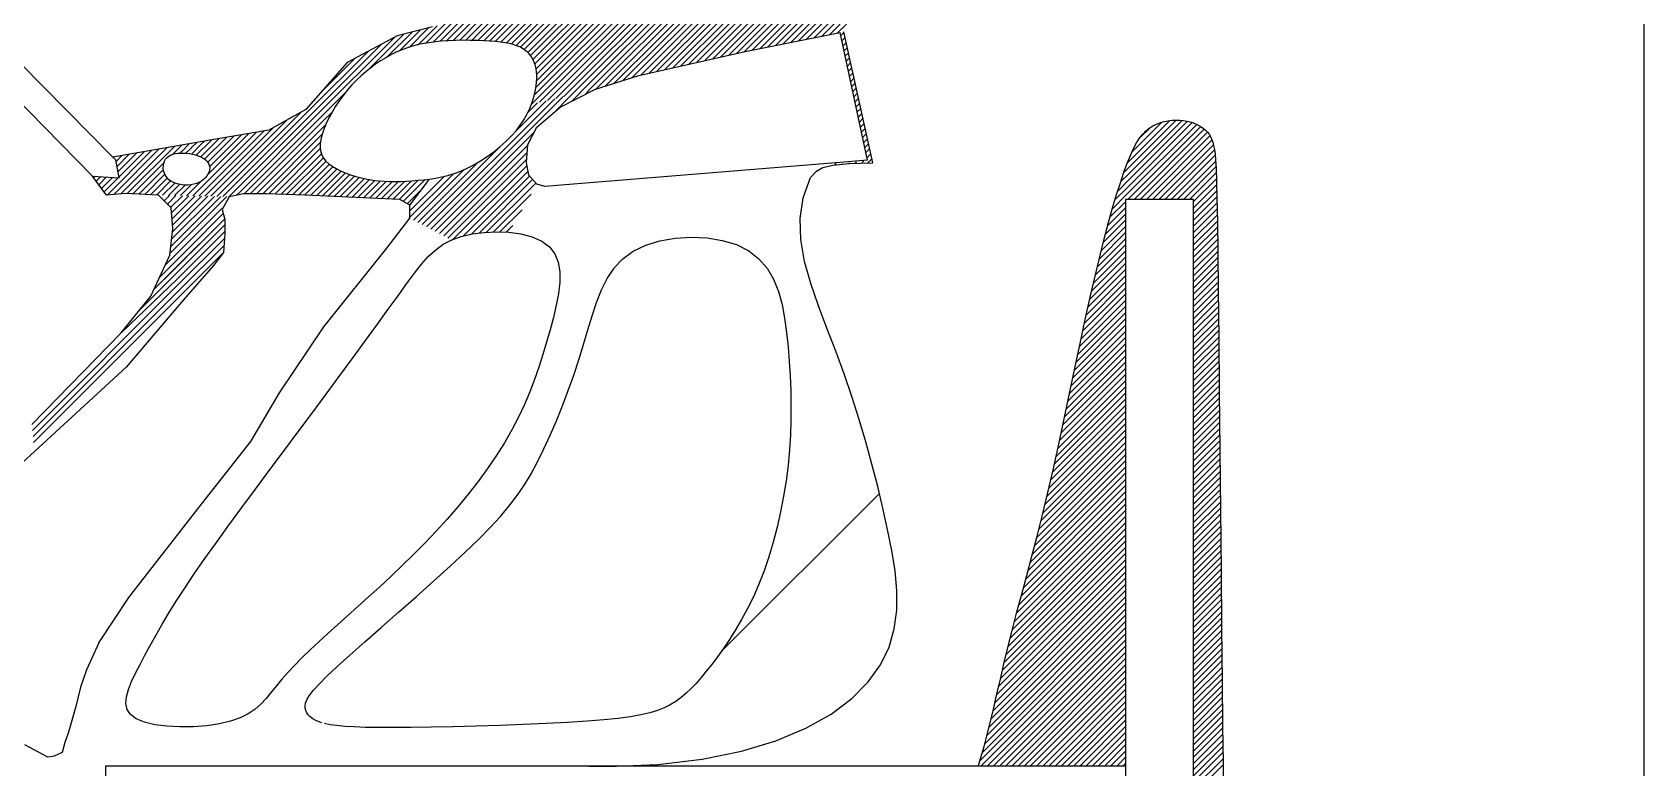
# Model space of a CAD drawing. Header units: inches. Extents: x -15 to 1885144, y -42615 to 866270.
# Drawn here: x 1866929 to 1868103, y 796553 to 797089 of the extents above; entities that cross this region are included whole.
import ezdxf

# ---------------------------------------------------------------- set-up
doc = ezdxf.new("R2010")
doc.units = ezdxf.units.IN
doc.header["$LTSCALE"] = 100
doc.header["$MEASUREMENT"] = 0
doc.layers.add('Print Frame', color=7, linetype='Continuous')

# ---------------------------------------------------------------- blocks, each defined once
blk = doc.blocks.new('*X995')
at = {"color": 0}
for p, q in [((6.0278, 6.4662), (6.172, 6.6104)), ((6.0368, 6.4611), (6.2041, 6.6284)), ((6.0458, 6.4559), (6.22, 6.6301)), ((6.0548, 6.4508), (6.2284, 6.6244)), ((6.0638, 6.4457), (6.2368, 6.6186)), ((6.0733, 6.441), (6.2452, 6.6129)), ((6.0874, 6.441), (6.2536, 6.6071)), ((5.9828, 6.5202), (6.0333, 6.5707)), ((5.9899, 6.5132), (6.0503, 6.5735)), ((5.9918, 6.4868), (6.0842, 6.5792)), ((5.994, 6.5031), (6.0672, 6.5764)), ((6.0008, 6.4816), (6.1012, 6.582)), ((6.0098, 6.4765), (6.1181, 6.5848)), ((6.0188, 6.4714), (6.1399, 6.5924)), ((6.1016, 6.441), (6.2605, 6.5999)), ((6.1157, 6.441), (6.252, 6.5773)), ((5.9262, 6.5343), (5.9307, 6.5388)), ((5.94, 6.534), (5.9527, 6.5467)), ((5.9524, 6.5322), (5.9747, 6.5546)), ((5.9637, 6.5294), (5.9967, 6.5624)), ((5.974, 6.5255), (6.0163, 6.5679)), ((6.1297, 6.4408), (6.2482, 6.5593)), ((6.1433, 6.4403), (6.2477, 6.5447)), ((6.157, 6.4398), (6.2502, 6.533)), ((6.1706, 6.4393), (6.2547, 6.5234)), ((6.1842, 6.4388), (6.2609, 6.5155)), ((6.1979, 6.4383), (6.2684, 6.5088)), ((6.2115, 6.4378), (6.2767, 6.5029)), ((6.225, 6.4372), (6.2857, 6.4978)), ((5.8185, 6.4407), (5.8462, 6.4684)), ((5.832, 6.4401), (5.8815, 6.4896)), ((5.8455, 6.4395), (5.8917, 6.4857)), ((5.859, 6.4388), (5.8972, 6.477)), ((5.8725, 6.4382), (5.9048, 6.4705)), ((5.8862, 6.4378), (5.9142, 6.4657)), ((5.9001, 6.4375), (5.9252, 6.4626)), ((5.9139, 6.4372), (5.9379, 6.4612)), ((5.9277, 6.4369), (5.9529, 6.462)), ((5.9416, 6.4366), (5.9755, 6.4705)), ((5.9554, 6.4363), (6.0008, 6.4816)), ((5.9693, 6.436), (6.0098, 6.4765)), ((5.9831, 6.4357), (6.0188, 6.4714)), ((5.9893, 6.4843), (5.9918, 6.4868)), ((5.997, 6.4354), (6.0278, 6.4662)), ((6.0108, 6.4351), (6.0368, 6.4611)), ((6.2386, 6.4366), (6.2952, 6.4931)), ((6.2521, 6.436), (6.3051, 6.4889)), ((6.2656, 6.4353), (6.3155, 6.4852)), ((6.2792, 6.4347), (6.3263, 6.4818)), ((6.2927, 6.4341), (6.3374, 6.4788)), ((6.3062, 6.4335), (6.3489, 6.4761)), ((6.3197, 6.4329), (6.3607, 6.4739)), ((6.3333, 6.4323), (6.373, 6.472)), ((6.3468, 6.4316), (6.3857, 6.4706)), ((6.3603, 6.431), (6.399, 6.4697)), ((6.3739, 6.4304), (6.4127, 6.4693)), ((6.3874, 6.4298), (6.4269, 6.4693)), ((6.4009, 6.4292), (6.4416, 6.4699)), ((6.4144, 6.4286), (6.4567, 6.4708)), ((6.428, 6.428), (6.4721, 6.4721)), ((6.4375, 6.4234), (6.4879, 6.4737)), ((5.805, 6.4414), (5.8109, 6.4473)), ((6.0246, 6.4348), (6.0458, 6.4559)), ((6.0385, 6.4345), (6.0548, 6.4508)), ((6.056, 6.4378), (6.0638, 6.4457)), ((6.4465, 6.4182), (6.4822, 6.4539))]:
    blk.add_line(p, q, dxfattribs=at)
blk = doc.blocks.new('*X989')
at = {"color": 0}
for p, q in [((8.0987, 6.4724), (8.2334, 6.6071)), ((8.1014, 6.4891), (8.2212, 6.609)), ((8.104, 6.5059), (8.2079, 6.6098)), ((8.1066, 6.5227), (8.1928, 6.6088)), ((8.0935, 6.4388), (8.2547, 6.6001)), ((8.0961, 6.4556), (8.2446, 6.6041)), ((8.0969, 6.4282), (8.2639, 6.5951)), ((8.1092, 6.5395), (8.175, 6.6052)), ((8.1111, 6.4282), (8.2721, 6.5892)), ((8.1238, 6.5682), (8.1487, 6.5931)), ((8.1252, 6.4282), (8.2793, 6.5822)), ((8.1394, 6.4282), (8.285, 6.5738)), ((8.1064, 6.5366), (8.1092, 6.5395)), ((8.1535, 6.4282), (8.2895, 6.5642)), ((8.1677, 6.4282), (8.2929, 6.5534)), ((8.1818, 6.4282), (8.2953, 6.5417)), ((8.0877, 6.4896), (8.104, 6.5059)), ((8.096, 6.512), (8.1066, 6.5227)), ((8.1959, 6.4282), (8.297, 6.5292)), ((8.2101, 6.4282), (8.2981, 6.5162)), ((8.2242, 6.4282), (8.2988, 6.5028)), ((8.0737, 6.4474), (8.0987, 6.4724)), ((8.0804, 6.4682), (8.1014, 6.4891)), ((8.2384, 6.4282), (8.2994, 6.4892)), ((8.2475, 6.4232), (8.2999, 6.4755)), ((8.2475, 6.409), (8.3003, 6.4618)), ((8.0561, 6.3873), (8.0918, 6.423)), ((8.0616, 6.407), (8.0935, 6.4388)), ((8.0675, 6.427), (8.0961, 6.4556)), ((8.2475, 6.3949), (8.3006, 6.448)), ((8.2475, 6.3808), (8.3009, 6.4341)), ((8.0456, 6.3485), (8.0918, 6.3947)), ((8.0507, 6.3678), (8.0918, 6.4089)), ((8.2475, 6.3666), (8.3012, 6.4203)), ((8.2475, 6.3525), (8.3014, 6.4064)), ((8.2475, 6.3383), (8.3016, 6.3925)), ((8.0312, 6.2917), (8.0918, 6.3523)), ((8.0359, 6.3105), (8.0918, 6.3664)), ((8.0406, 6.3294), (8.0918, 6.3806)), ((8.2475, 6.3242), (8.3019, 6.3786)), ((8.2475, 6.3101), (8.3021, 6.3646)), ((8.2475, 6.2959), (8.3023, 6.3507)), ((8.0222, 6.2544), (8.0918, 6.324)), ((8.0267, 6.2731), (8.0918, 6.3382)), ((8.2475, 6.2818), (8.3025, 6.3367)), ((8.2475, 6.2676), (8.3027, 6.3228)), ((8.0096, 6.1994), (8.0918, 6.2816)), ((8.0137, 6.2177), (8.0918, 6.2957)), ((8.018, 6.236), (8.0918, 6.3099)), ((8.2475, 6.2535), (8.3028, 6.3088)), ((8.2475, 6.2393), (8.303, 6.2948)), ((8.2475, 6.2252), (8.3032, 6.2808)), ((7.9976, 6.145), (8.0918, 6.2392)), ((8.0016, 6.1631), (8.0918, 6.2533)), ((8.0056, 6.1812), (8.0918, 6.2675)), ((8.2475, 6.2111), (8.3033, 6.2669)), ((8.2475, 6.1969), (8.3035, 6.2529)), ((8.2475, 6.1828), (8.3037, 6.2389)), ((7.9899, 6.109), (8.0918, 6.2109)), ((7.9938, 6.127), (8.0918, 6.225)), ((8.2475, 6.1686), (8.3038, 6.2249)), ((8.2475, 6.1545), (8.304, 6.2109)), ((7.9785, 6.0552), (8.0918, 6.1685)), ((7.9823, 6.0731), (8.0918, 6.1826)), ((7.9861, 6.0911), (8.0918, 6.1967)), ((8.2475, 6.1403), (8.3041, 6.197)), ((8.2475, 6.1262), (8.3043, 6.183)), ((8.2475, 6.1121), (8.3044, 6.169)), ((7.971, 6.0194), (8.0918, 6.1402)), ((7.9748, 6.0373), (8.0918, 6.1543)), ((8.2475, 6.0979), (8.3046, 6.155)), ((8.2475, 6.0838), (8.3047, 6.141)), ((8.2475, 6.0696), (8.3049, 6.127)), ((7.9597, 5.9657), (8.0918, 6.0977)), ((7.9635, 5.9836), (8.0918, 6.1119)), ((7.9673, 6.0015), (8.0918, 6.126)), ((8.2475, 6.0555), (8.305, 6.113)), ((8.2475, 6.0413), (8.3052, 6.099)), ((7.9483, 5.9118), (8.0918, 6.0553)), ((7.9521, 5.9298), (8.0918, 6.0695)), ((7.9559, 5.9477), (8.0918, 6.0836)), ((8.2475, 6.0272), (8.3053, 6.085)), ((8.2475, 6.0131), (8.3055, 6.071)), ((8.2475, 5.9989), (8.3056, 6.057)), ((7.9405, 5.8758), (8.0918, 6.027)), ((7.9444, 5.8938), (8.0918, 6.0412)), ((8.2475, 5.9848), (8.3057, 6.043)), ((8.2475, 5.9706), (8.3059, 6.029)), ((7.9286, 5.8214), (8.0918, 5.9846)), ((7.9326, 5.8395), (8.0918, 5.9988)), ((7.9366, 5.8577), (8.0918, 6.0129)), ((8.2475, 5.9565), (8.306, 6.015)), ((8.2475, 5.9424), (8.3062, 6.001)), ((8.2475, 5.9282), (8.3063, 5.987)), ((7.916, 5.7664), (8.0918, 5.9422)), ((7.9202, 5.7848), (8.0918, 5.9563)), ((7.9245, 5.8031), (8.0918, 5.9705)), ((8.2475, 5.9141), (8.3064, 5.973)), ((8.2475, 5.8999), (8.3066, 5.959)), ((8.2475, 5.8858), (8.3067, 5.945)), ((7.9072, 5.7293), (8.0918, 5.9139)), ((7.9117, 5.7479), (8.0918, 5.928)), ((8.2475, 5.8716), (8.3069, 5.931)), ((8.2475, 5.8575), (8.307, 5.917)), ((7.8932, 5.6729), (8.0918, 5.8715)), ((7.898, 5.6918), (8.0918, 5.8856)), ((7.9027, 5.7106), (8.0918, 5.8998)), ((8.2475, 5.8434), (8.3071, 5.903)), ((8.2475, 5.8292), (8.3073, 5.889)), ((8.2475, 5.8151), (8.3074, 5.875)), ((7.8834, 5.6348), (8.0918, 5.8432)), ((7.8884, 5.6539), (8.0918, 5.8573)), ((8.2475, 5.8009), (8.3076, 5.861)), ((8.2475, 5.7868), (8.3077, 5.847)), ((8.2475, 5.7726), (8.3078, 5.833)), ((7.8681, 5.5771), (8.0918, 5.8008)), ((7.8733, 5.5964), (8.0918, 5.8149)), ((7.8784, 5.6156), (8.0918, 5.829)), ((8.2475, 5.7585), (8.308, 5.819)), ((8.2475, 5.7444), (8.3081, 5.8049)), ((7.8525, 5.5191), (8.0918, 5.7583)), ((7.8577, 5.5384), (8.0918, 5.7725)), ((7.8629, 5.5578), (8.0918, 5.7866)), ((8.2475, 5.7302), (8.3082, 5.7909)), ((8.2475, 5.7161), (8.3084, 5.7769)), ((8.2475, 5.7019), (8.3085, 5.7629)), ((7.8422, 5.4805), (8.0918, 5.7301)), ((7.8474, 5.4998), (8.0918, 5.7442)), ((8.2475, 5.6878), (8.3087, 5.7489)), ((8.2475, 5.6737), (8.3088, 5.7349)), ((8.2475, 5.6595), (8.3089, 5.7209)), ((7.8274, 5.4232), (8.0918, 5.6876)), ((7.8322, 5.4422), (8.0918, 5.7018)), ((7.8372, 5.4613), (8.0918, 5.7159)), ((8.2475, 5.6454), (8.3091, 5.7069)), ((8.2475, 5.6312), (8.3092, 5.6929)), ((7.8182, 5.3858), (8.0918, 5.6593)), ((7.8227, 5.4044), (8.0918, 5.6735)), ((8.2475, 5.6171), (8.3093, 5.6789)), ((8.2475, 5.6029), (8.3095, 5.6649)), ((8.2475, 5.5888), (8.3096, 5.6509)), ((7.8053, 5.3304), (8.0918, 5.6169)), ((7.8095, 5.3488), (8.0918, 5.6311)), ((7.8138, 5.3672), (8.0918, 5.6452)), ((8.2475, 5.5747), (8.3098, 5.6369)), ((8.2475, 5.5605), (8.3099, 5.6229)), ((7.7926, 5.2753), (8.0918, 5.5745)), ((7.7969, 5.2938), (8.0918, 5.5886)), ((7.8011, 5.3121), (8.0918, 5.6028)), ((8.2475, 5.5464), (8.31, 5.6089)), ((8.2475, 5.5322), (8.3102, 5.5949)), ((8.2475, 5.5181), (8.3103, 5.5809)), ((7.7838, 5.2382), (8.0918, 5.5462)), ((7.7883, 5.2569), (8.0918, 5.5603)), ((8.2475, 5.5039), (8.3104, 5.5669)), ((8.2475, 5.4898), (8.3106, 5.5529)), ((8.2475, 5.4757), (8.3107, 5.5389)), ((7.7692, 5.1812), (8.0918, 5.5038)), ((7.7742, 5.2004), (8.0918, 5.5179)), ((7.7792, 5.2194), (8.0918, 5.5321)), ((8.2475, 5.4615), (8.3109, 5.5249)), ((8.2475, 5.4474), (8.311, 5.5109)), ((7.7582, 5.1419), (8.0918, 5.4755)), ((7.7638, 5.1616), (8.0918, 5.4896)), ((8.2475, 5.4332), (8.3111, 5.4969)), ((8.2475, 5.4191), (8.3113, 5.4829)), ((8.2475, 5.405), (8.3114, 5.4689)), ((7.7613, 5.1309), (8.0918, 5.4613)), ((7.7754, 5.1309), (8.0918, 5.4472)), ((7.7896, 5.1309), (8.0918, 5.4331)), ((8.2475, 5.3908), (8.3116, 5.4549)), ((8.2475, 5.3767), (8.3117, 5.4409)), ((8.2475, 5.3625), (8.3119, 5.4269)), ((7.8037, 5.1309), (8.0918, 5.4189)), ((7.8179, 5.1309), (8.0918, 5.4048)), ((7.832, 5.1309), (8.0918, 5.3906)), ((8.2475, 5.3484), (8.312, 5.4129)), ((8.2475, 5.3342), (8.3121, 5.3989)), ((7.8462, 5.1309), (8.0918, 5.3765)), ((7.8603, 5.1309), (8.0918, 5.3624)), ((8.2475, 5.3201), (8.3123, 5.3849)), ((8.2475, 5.306), (8.3124, 5.3709)), ((8.2475, 5.2918), (8.3126, 5.3569)), ((7.8744, 5.1309), (8.0918, 5.3482)), ((7.8886, 5.1309), (8.0918, 5.3341)), ((7.9027, 5.1309), (8.0918, 5.3199)), ((8.2475, 5.2777), (8.3127, 5.3429)), ((8.2475, 5.2635), (8.3129, 5.3289)), ((8.2475, 5.2494), (8.313, 5.3149)), ((7.9169, 5.1309), (8.0918, 5.3058)), ((7.931, 5.1309), (8.0918, 5.2916)), ((7.9451, 5.1309), (8.0918, 5.2775)), ((8.2475, 5.2352), (8.3132, 5.3009)), ((8.2475, 5.2211), (8.3133, 5.2869)), ((7.9593, 5.1309), (8.0918, 5.2634)), ((7.9734, 5.1309), (8.0918, 5.2492)), ((8.2475, 5.207), (8.3135, 5.2729)), ((8.2475, 5.1928), (8.3136, 5.2589)), ((8.2475, 5.1787), (8.3138, 5.245)), ((7.9876, 5.1309), (8.0918, 5.2351)), ((8.0017, 5.1309), (8.0918, 5.2209)), ((8.0159, 5.1309), (8.0918, 5.2068)), ((8.2475, 5.1645), (8.314, 5.231)), ((8.2475, 5.1504), (8.3141, 5.217)), ((8.03, 5.1309), (8.0918, 5.1926)), ((8.0441, 5.1309), (8.0918, 5.1785)), ((8.2475, 5.1363), (8.3143, 5.203)), ((8.2475, 5.1221), (8.3145, 5.189)), ((8.2475, 5.108), (8.3146, 5.1751)), ((8.0583, 5.1309), (8.0918, 5.1644)), ((8.0724, 5.1309), (8.0918, 5.1502)), ((8.0866, 5.1309), (8.0918, 5.1361)), ((8.2475, 5.0938), (8.3148, 5.1611)), ((8.2475, 5.0797), (8.315, 5.1471)), ((8.2475, 5.0655), (8.3152, 5.1332))]:
    blk.add_line(p, q, dxfattribs=at)
blk = doc.blocks.new('*X998')
at = {"color": 0}
for p, q in [((7.4263, 6.507), (7.4264, 6.5072)), ((7.4422, 6.5088), (7.4429, 6.5095)), ((7.4581, 6.5106), (7.4594, 6.5119)), ((7.4728, 6.5111), (7.4759, 6.5142)), ((7.4874, 6.5116), (7.4924, 6.5165)), ((7.5019, 6.512), (7.5056, 6.5156))]:
    blk.add_line(p, q, dxfattribs=at)
blk = doc.blocks.new('*X1001')
at = {"color": 0}
for p, q in [((7.44, 6.8036), (7.4468, 6.8104)), ((7.4425, 6.792), (7.4493, 6.7988)), ((7.445, 6.7803), (7.4519, 6.7872)), ((7.4475, 6.7686), (7.4545, 6.7756)), ((7.45, 6.757), (7.457, 6.7641)), ((7.4524, 6.7453), (7.4596, 6.7525)), ((7.4549, 6.7337), (7.4621, 6.7409)), ((7.4574, 6.722), (7.4647, 6.7293)), ((7.4599, 6.7104), (7.4673, 6.7177)), ((7.4624, 6.6987), (7.4698, 6.7061)), ((7.4649, 6.6871), (7.4724, 6.6946)), ((7.4674, 6.6754), (7.4749, 6.683)), ((7.4699, 6.6637), (7.4775, 6.6714)), ((7.4723, 6.6521), (7.48, 6.6598)), ((7.4748, 6.6404), (7.4826, 6.6482)), ((7.4773, 6.6288), (7.4852, 6.6366)), ((7.4798, 6.6171), (7.4877, 6.6251)), ((7.4823, 6.6055), (7.4903, 6.6135)), ((7.4848, 6.5938), (7.4928, 6.6019)), ((7.4873, 6.5822), (7.4954, 6.5903)), ((7.4897, 6.5705), (7.498, 6.5787)), ((7.4922, 6.5589), (7.5005, 6.5671)), ((7.4947, 6.5472), (7.5031, 6.5556)), ((7.4972, 6.5355), (7.5056, 6.544)), ((7.4997, 6.5239), (7.5082, 6.5324)), ((7.5056, 6.5156), (7.5108, 6.5208))]:
    blk.add_line(p, q, dxfattribs=at)
blk = doc.blocks.new('*X1000')
at = {"color": 0}
for p, q in [((6.7346, 6.7488), (7.0023, 7.0165)), ((6.7388, 6.7388), (7.0201, 7.0201)), ((6.7418, 6.7276), (7.0263, 7.0122)), ((6.7226, 6.7651), (6.9387, 6.9811)), ((6.7293, 6.7575), (6.9705, 6.9988)), ((6.7376, 6.6669), (7.0513, 6.9806)), ((6.7413, 6.6847), (7.0451, 6.9885)), ((6.7432, 6.7007), (7.0388, 6.9964)), ((6.7433, 6.715), (7.0326, 7.0043)), ((6.7059, 6.7766), (6.8751, 6.9458)), ((6.7148, 6.7714), (6.9069, 6.9635)), ((6.7313, 6.6464), (7.0576, 6.9727)), ((6.7498, 6.6508), (7.0638, 6.9648)), ((6.7683, 6.6551), (7.0701, 6.957)), ((6.7868, 6.6595), (7.0763, 6.9491)), ((6.8053, 6.6639), (7.0826, 6.9412)), ((6.6611, 6.7884), (6.7782, 6.9055)), ((6.6733, 6.7865), (6.8018, 6.9149)), ((6.685, 6.784), (6.8253, 6.9243)), ((6.6959, 6.7808), (6.8489, 6.9338)), ((6.8238, 6.6682), (7.0889, 6.9333)), ((6.8423, 6.6726), (7.0951, 6.9254)), ((6.8608, 6.6769), (7.1014, 6.9175)), ((6.8794, 6.6814), (7.1076, 6.9096)), ((6.9001, 6.6879), (7.1139, 6.9017)), ((6.6083, 6.7922), (6.684, 6.8678)), ((6.6219, 6.7916), (6.7075, 6.8772)), ((6.6353, 6.7908), (6.7311, 6.8867)), ((6.6484, 6.7898), (6.7547, 6.8961)), ((6.9207, 6.6945), (7.1201, 6.8938)), ((6.9414, 6.701), (7.1264, 6.886)), ((6.9621, 6.7075), (7.1326, 6.8781)), ((6.9821, 6.7134), (7.1389, 6.8702)), ((6.6086, 6.8066), (6.6604, 6.8584)), ((6.6102, 6.8224), (6.6368, 6.849)), ((6.6118, 6.8381), (6.6133, 6.8396)), ((7.0004, 6.7175), (7.1451, 6.8623)), ((7.0187, 6.7217), (7.1514, 6.8544)), ((7.0369, 6.7258), (7.1576, 6.8465)), ((7.0552, 6.7299), (7.1639, 6.8386)), ((7.0735, 6.734), (7.1701, 6.8307)), ((7.0917, 6.7382), (7.1764, 6.8228)), ((7.11, 6.7423), (7.1826, 6.8149)), ((7.1282, 6.7464), (7.1889, 6.8071)), ((7.1465, 6.7505), (7.1951, 6.7992)), ((7.1648, 6.7547), (7.2014, 6.7913)), ((7.183, 6.7588), (7.2077, 6.7834)), ((7.2013, 6.7629), (7.2139, 6.7755)), ((7.2196, 6.767), (7.2202, 6.7676))]:
    blk.add_line(p, q, dxfattribs=at)
blk = doc.blocks.new('*X999')
at = {"color": 0}
for p, q in [((6.4892, 6.7862), (6.5351, 6.8321)), ((6.5058, 6.7887), (6.5551, 6.8379)), ((6.5216, 6.7903), (6.5826, 6.8513)), ((6.5369, 6.7915), (6.5926, 6.8471)), ((6.5517, 6.7922), (6.6025, 6.8429)), ((6.5657, 6.8485), (6.5726, 6.8554)), ((6.5663, 6.7925), (6.6118, 6.8381)), ((6.2368, 6.6186), (6.4181, 6.7999)), ((6.401, 6.7545), (6.4579, 6.8114)), ((6.4112, 6.7789), (6.439, 6.8067)), ((6.4292, 6.7686), (6.4767, 6.8161)), ((6.4518, 6.777), (6.4956, 6.8209)), ((6.4714, 6.7825), (6.515, 6.8262)), ((6.5805, 6.7926), (6.6102, 6.8224)), ((6.5945, 6.7925), (6.6086, 6.8066)), ((6.22, 6.6301), (6.358, 6.7681)), ((6.2284, 6.6244), (6.388, 6.784)), ((6.3564, 6.7241), (6.4112, 6.7789)), ((6.2457, 6.6699), (6.328, 6.7522)), ((6.2452, 6.6129), (6.3048, 6.6725)), ((6.2536, 6.6071), (6.2748, 6.6283))]:
    blk.add_line(p, q, dxfattribs=at)
blk = doc.blocks.new('*X997')
at = {"color": 0}
for p, q in [((7.2529, 7.663), (7.2777, 7.6879)), ((7.2541, 7.6501), (7.2878, 7.6838)), ((7.2553, 7.6372), (7.2978, 7.6797)), ((7.2566, 7.6243), (7.3079, 7.6756)), ((7.2578, 7.6114), (7.3179, 7.6715)), ((7.259, 7.5985), (7.328, 7.6674)), ((7.2603, 7.5855), (7.338, 7.6633)), ((7.2615, 7.5726), (7.348, 7.6592)), ((7.2627, 7.5597), (7.3581, 7.6551)), ((7.264, 7.5468), (7.3681, 7.651)), ((7.2652, 7.5339), (7.3782, 7.6469)), ((7.2664, 7.521), (7.3882, 7.6428)), ((7.2677, 7.5081), (7.3982, 7.6387)), ((7.2689, 7.4952), (7.4083, 7.6346)), ((7.2701, 7.4822), (7.4183, 7.6305)), ((7.2713, 7.4693), (7.4284, 7.6264)), ((7.2726, 7.4564), (7.4384, 7.6223)), ((7.2738, 7.4435), (7.4485, 7.6182)), ((7.275, 7.4306), (7.4585, 7.6141)), ((7.2763, 7.4177), (7.4685, 7.61)), ((7.2775, 7.4048), (7.4786, 7.6059)), ((7.2787, 7.3919), (7.4886, 7.6018)), ((7.28, 7.379), (7.4987, 7.5977)), ((7.2812, 7.366), (7.5087, 7.5936)), ((7.2824, 7.3531), (7.5188, 7.5895)), ((7.2836, 7.3402), (7.5288, 7.5854)), ((7.2844, 7.2844), (7.569, 7.569)), ((7.2849, 7.3273), (7.5388, 7.5813)), ((7.2856, 7.2997), (7.5589, 7.5731)), ((7.2861, 7.3144), (7.5489, 7.5772)), ((7.1701, 6.8307), (7.8714, 7.532)), ((7.1764, 6.8228), (7.8907, 7.5371)), ((7.2738, 7.1465), (7.6593, 7.5321)), ((7.275, 7.1618), (7.6493, 7.5362)), ((7.2761, 7.1771), (7.6393, 7.5403)), ((7.2773, 7.1925), (7.6292, 7.5444)), ((7.2785, 7.2078), (7.6192, 7.5485)), ((7.2797, 7.2231), (7.6091, 7.5526)), ((7.2809, 7.2384), (7.5991, 7.5567)), ((7.282, 7.2538), (7.589, 7.5608)), ((7.2832, 7.2691), (7.579, 7.5649)), ((7.8948, 7.5271), (7.91, 7.5423)), ((7.1014, 6.9175), (7.6995, 7.5157)), ((7.1076, 6.9096), (7.7095, 7.5116)), ((7.1139, 6.9017), (7.7196, 7.5075)), ((7.1201, 6.8938), (7.7296, 7.5034)), ((7.1264, 6.886), (7.7397, 7.4993)), ((7.1326, 6.8781), (7.7556, 7.5011)), ((7.1389, 6.8702), (7.7749, 7.5062)), ((7.1451, 6.8623), (7.7942, 7.5114)), ((7.1514, 6.8544), (7.8135, 7.5165)), ((7.1576, 6.8465), (7.8328, 7.5217)), ((7.1639, 6.8386), (7.8521, 7.5268)), ((7.2702, 7.1005), (7.6895, 7.5198)), ((7.2714, 7.1159), (7.6794, 7.5239)), ((7.2726, 7.1312), (7.6694, 7.528)), ((7.1826, 6.8149), (7.7275, 7.3598)), ((7.1889, 6.8071), (7.6863, 7.3045)), ((7.1951, 6.7992), (7.6571, 7.2612)), ((7.2014, 6.7913), (7.6319, 7.2218)), ((7.2077, 6.7834), (7.6094, 7.1851)), ((7.2139, 6.7755), (7.5895, 7.1511)), ((7.0951, 6.9254), (7.2586, 7.0889)), ((7.2202, 6.7676), (7.5724, 7.1198)), ((7.2372, 6.7705), (7.557, 7.0903)), ((7.0513, 6.9806), (7.1236, 7.0529)), ((7.0576, 6.9727), (7.1429, 7.0581)), ((7.0638, 6.9648), (7.1622, 7.0632)), ((7.0701, 6.957), (7.1815, 7.0684)), ((7.0763, 6.9491), (7.2008, 7.0735)), ((7.0826, 6.9412), (7.22, 7.0786)), ((7.0889, 6.9333), (7.2393, 7.0838)), ((7.2549, 6.774), (7.5427, 7.0619)), ((7.0201, 7.0201), (7.0272, 7.0272)), ((7.0263, 7.0122), (7.0465, 7.0324)), ((7.0326, 7.0043), (7.0658, 7.0375)), ((7.0388, 6.9964), (7.0851, 7.0427)), ((7.0451, 6.9885), (7.1044, 7.0478)), ((7.2725, 6.7775), (7.5306, 7.0356)), ((7.2901, 6.781), (7.5187, 7.0096)), ((7.3078, 6.7845), (7.5086, 6.9854)), ((7.3254, 6.788), (7.4987, 6.9613)), ((7.3431, 6.7915), (7.4897, 6.9381)), ((7.3607, 6.795), (7.4815, 6.9158)), ((7.3783, 6.7985), (7.4733, 6.8934)), ((7.396, 6.802), (7.4659, 6.8719)), ((7.4136, 6.8055), (7.4591, 6.851)), ((7.4312, 6.809), (7.4523, 6.83))]:
    blk.add_line(p, q, dxfattribs=at)
blk = doc.blocks.new('*X1006')
at = {"color": 0}
for p, q in [((5.7592, 6.4381), (5.8618, 6.5407)), ((5.7747, 6.4393), (5.879, 6.5437)), ((5.7843, 6.4914), (5.8275, 6.5346)), ((5.7865, 6.4795), (5.8447, 6.5376)), ((5.7901, 6.4406), (5.8962, 6.5467)), ((5.8109, 6.4473), (5.9134, 6.5498)), ((5.909, 6.5312), (5.9305, 6.5528)), ((5.931, 6.5391), (5.9477, 6.5558)), ((5.9529, 6.5469), (5.9649, 6.5589)), ((5.9748, 6.5547), (5.9821, 6.5619)), ((5.9968, 6.5625), (5.9993, 6.5649)), ((5.7739, 6.5234), (5.7759, 6.5255)), ((5.7799, 6.5153), (5.7931, 6.5285)), ((5.7821, 6.5033), (5.8103, 6.5315)), ((5.8462, 6.4684), (5.8896, 6.5119)), ((5.8815, 6.4896), (5.8886, 6.4967)), ((5.7285, 6.478), (5.7318, 6.4813)), ((5.7345, 6.4699), (5.7451, 6.4804)), ((5.7405, 6.4617), (5.7583, 6.4796)), ((5.7464, 6.4535), (5.7716, 6.4787)), ((5.7524, 6.4454), (5.7849, 6.4779))]:
    blk.add_line(p, q, dxfattribs=at)

msp = doc.modelspace()

# ---------------------------------------------------------------- linework, layer by layer
at = {"layer": 'Print Frame', "color": 6}
for p, q in [((1868102.668, 798248.796), (1868102.668, 796637.006)), ((1866987.774, 796997.754), (1866488.614, 797504.841)), ((1866972.98, 796984.029), (1866473.304, 797493.057)), ((1867220.695, 797092.62), (1867194.909, 797086.177)), ((1867194.909, 797086.177), (1867158.379, 797066.847)), ((1867448.255, 797074.83), (1867517.603, 797088.57)), ((1867537.464, 796995.507), (1867517.603, 797088.57)), ((1867541.16, 796993.773), (1867520.109, 797089.063)), ((1867370.994, 797057.391), (1867448.255, 797074.83)), ((1867158.379, 797066.847), (1867128.295, 797032.483)), ((1867339.425, 797047.425), (1867370.994, 797057.391)), ((1867313.672, 797034.138), (1867339.425, 797047.425)), ((1867331.684, 797043.431), (1867334.558, 797046.306)), ((1867216.249, 796947.039), (1867309.625, 797040.416)), ((1867219.38, 796945.41), (1867315.859, 797041.888)), ((1867281.474, 797017.072), (1867303.392, 797038.943)), ((1867290.084, 797030.395), (1867297.159, 797037.471)), ((1867296.581, 797019.552), (1867313.672, 797034.138)), ((1867308.198, 797029.467), (1867322.092, 797043.361)), ((1867321.849, 797038.357), (1867328.325, 797044.833)), ((1867128.295, 797032.483), (1867101.435, 797017.449)), ((1867745.178, 797020.578), (1867747.882, 797021.933)), ((1867747.882, 797021.933), (1867750.673, 797023.001)), ((1867750.673, 797023.001), (1867753.518, 797023.8)), ((1867753.518, 797023.8), (1867756.385, 797024.35)), ((1867756.385, 797024.35), (1867759.241, 797024.671)), ((1867759.241, 797024.671), (1867762.054, 797024.779)), ((1867762.054, 797024.779), (1867764.791, 797024.696)), ((1867764.791, 797024.696), (1867767.423, 797024.438)), ((1867767.423, 797024.438), (1867769.939, 797024.017)), ((1867769.939, 797024.017), (1867772.33, 797023.444)), ((1867772.33, 797023.444), (1867774.589, 797022.731)), ((1867774.589, 797022.731), (1867776.706, 797021.888)), ((1867776.706, 797021.888), (1867778.675, 797020.925)), ((1867062.756, 797011.006), (1866987.774, 796997.754)), ((1867101.435, 797017.449), (1867062.756, 797011.006)), ((1867222.512, 796943.78), (1867294.633, 797015.902)), ((1867289.935, 797007.096), (1867296.581, 797019.552)), ((1867733.344, 797008.14), (1867735.561, 797011.616)), ((1867735.561, 797011.616), (1867737.816, 797014.515)), ((1867737.816, 797014.515), (1867740.148, 797016.921)), ((1867740.148, 797016.921), (1867742.593, 797018.917)), ((1867742.593, 797018.917), (1867745.178, 797020.578)), ((1867778.675, 797020.925), (1867780.486, 797019.855)), ((1867780.486, 797019.855), (1867782.133, 797018.686)), ((1867782.133, 797018.686), (1867783.609, 797017.424)), ((1867783.609, 797017.424), (1867784.922, 797016.042)), ((1867784.922, 797016.042), (1867786.083, 797014.509)), ((1867786.083, 797014.509), (1867787.104, 797012.792)), ((1867787.104, 797012.792), (1867787.995, 797010.858)), ((1867787.995, 797010.858), (1867788.766, 797008.675)), ((1867213.117, 796948.668), (1867269.767, 797005.37)), ((1867225.643, 796942.151), (1867289.891, 797006.399)), ((1867228.775, 796940.522), (1867289.573, 797001.321)), ((1867289.104, 796993.808), (1867289.935, 797007.096)), ((1867726.539, 796993.412), (1867728.871, 796999.122)), ((1867728.871, 796999.122), (1867731.126, 797004.004)), ((1867731.126, 797004.004), (1867733.344, 797008.14)), ((1867788.766, 797008.675), (1867789.429, 797006.21)), ((1867789.429, 797006.21), (1867789.994, 797003.431)), ((1867789.994, 797003.431), (1867790.474, 797000.178)), ((1867790.474, 797000.178), (1867790.883, 796995.782)), ((1866989.968, 796995.756), (1866987.774, 796997.754)), ((1866992.382, 796982.787), (1866989.968, 796995.756)), ((1867206.854, 796951.927), (1867243.645, 796988.717)), ((1867209.986, 796950.297), (1867253.481, 796993.793)), ((1867231.906, 796938.893), (1867289.256, 796996.243)), ((1867235.037, 796937.264), (1867289.485, 796991.711)), ((1867242.837, 796940.302), (1867290.218, 796987.683)), ((1867290.765, 796984.674), (1867289.104, 796993.808)), ((1867514.351, 796993.625), (1867302.396, 796976.369)), ((1867495.871, 796982.876), (1867500.329, 796987.702)), ((1867500.329, 796987.702), (1867504.885, 796990.231)), ((1867504.885, 796990.231), (1867512.14, 796991.918)), ((1867512.14, 796991.918), (1867524.119, 796993.267)), ((1867513.754, 796992.146), (1867514.506, 796994.008)), ((1867537.464, 796995.507), (1867514.351, 796993.625)), ((1867524.119, 796993.267), (1867541.16, 796993.773)), ((1867721.505, 796979.179), (1867724.094, 796986.789)), ((1867724.094, 796986.789), (1867726.539, 796993.412)), ((1867790.883, 796995.782), (1867791.238, 796989.446)), ((1867791.238, 796989.446), (1867791.555, 796980.375)), ((1866983.167, 796970.123), (1866972.98, 796984.029)), ((1866972.98, 796984.029), (1866992.382, 796982.787)), ((1867203.723, 796953.556), (1867235.85, 796985.683)), ((1867204.083, 796958.677), (1867229.305, 796983.898)), ((1867204.083, 796962.754), (1867218.557, 796981.892)), ((1867249.047, 796941.752), (1867291.327, 796984.032)), ((1867254.603, 796942.547), (1867293.549, 796981.493)), ((1867259.931, 796943.115), (1867295.771, 796978.955)), ((1867296.581, 796978.03), (1867290.765, 796984.674)), ((1867302.396, 796976.369), (1867296.581, 796978.03)), ((1867490.464, 796968.245), (1867495.871, 796982.876)), ((1867718.768, 796970.547), (1867721.505, 796979.179)), ((1867791.555, 796980.375), (1867791.851, 796967.771)), ((1866996.989, 796971.274), (1866983.167, 796970.123)), ((1867021.179, 796970.123), (1866996.989, 796971.274)), ((1867030.394, 796960.913), (1867021.179, 796970.123)), ((1867025.243, 796966.061), (1867029.133, 796969.951)), ((1867027.624, 796963.681), (1867033.793, 796969.85)), ((1867029.384, 796927.582), (1867070.852, 796969.049)), ((1867029.989, 796932.722), (1867066.412, 796969.145)), ((1867030.005, 796961.301), (1867038.453, 796969.749)), ((1867030.624, 796938.118), (1867061.753, 796969.246)), ((1867030.679, 796957.214), (1867043.113, 796969.649)), ((1867031.019, 796952.794), (1867047.773, 796969.548)), ((1867031.26, 796943.513), (1867057.093, 796969.346)), ((1867031.359, 796948.373), (1867052.433, 796969.447)), ((1867072.625, 796969.01), (1867067.408, 796959.625)), ((1867083.058, 796971.096), (1867072.625, 796969.01)), ((1867099.751, 796971.096), (1867083.058, 796971.096)), ((1867127.921, 796970.053), (1867099.751, 796971.096)), ((1867196.78, 796966.925), (1867127.921, 796970.053)), ((1867204.083, 796962.754), (1867196.78, 796966.925)), ((1867264.933, 796943.356), (1867292.394, 796970.816)), ((1867488.297, 796953.171), (1867490.464, 796968.245)), ((1867715.89, 796960.869), (1867718.768, 796970.547)), ((1867774.847, 796967.016), (1867725.325, 796967.016)), ((1867725.325, 796967.016), (1867725.325, 795848.836)), ((1867774.847, 795774.812), (1867774.847, 796967.016)), ((1867791.851, 796967.771), (1867792.14, 796950.839)), ((1867017.71, 796901.4), (1867069.304, 796952.994)), ((1867031.546, 796945.946), (1867030.394, 796960.913)), ((1867035.624, 796928.835), (1867067.187, 796960.398)), ((1867043.373, 796931.823), (1867068.246, 796956.696)), ((1867067.408, 796959.625), (1867069.495, 796952.326)), ((1867069.495, 796952.326), (1867069.495, 796941.898)), ((1867187.39, 796931.47), (1867204.083, 796953.369)), ((1867204.083, 796962.754), (1867204.083, 796962.754)), ((1867204.083, 796953.369), (1867204.083, 796962.754)), ((1867269.707, 796943.369), (1867285.808, 796959.47)), ((1867488.85, 796937.712), (1867488.297, 796953.171)), ((1867712.875, 796950.12), (1867715.89, 796960.869)), ((1867006.828, 796885.757), (1867069.495, 796948.424)), ((1867029.242, 796926.373), (1867031.546, 796945.946)), ((1867034.651, 796908.819), (1867069.495, 796943.663)), ((1867069.495, 796941.898), (1867068.452, 796928.342)), ((1867274.286, 796943.188), (1867279.222, 796948.123)), ((1867397.409, 796938.789), (1867408.971, 796939.533)), ((1867408.971, 796939.533), (1867420.513, 796939.014)), ((1867709.729, 796938.275), (1867712.875, 796950.12)), ((1867792.14, 796950.839), (1867792.441, 796928.782)), ((1866930.135, 796790.021), (1867068.439, 796928.325)), ((1867030.166, 796923.377), (1867035.624, 796928.835)), ((1867031.287, 796919.737), (1867043.373, 796931.823)), ((1867032.408, 796916.098), (1867051.122, 796934.812)), ((1867035.772, 796905.18), (1867069.245, 796938.653)), ((1867036.894, 796901.541), (1867068.848, 796933.495)), ((1867068.452, 796928.342), (1867061.149, 796918.957)), ((1867141.484, 796874.117), (1867187.39, 796931.47)), ((1867359.117, 796923.687), (1867366.737, 796929.225)), ((1867366.737, 796929.225), (1867375.88, 796933.611)), ((1867375.88, 796933.611), (1867386.241, 796936.807)), ((1867386.241, 796936.807), (1867397.409, 796938.789)), ((1867420.513, 796939.014), (1867431.623, 796937.209)), ((1867431.623, 796937.209), (1867441.887, 796934.092)), ((1867441.887, 796934.092), (1867450.894, 796929.639)), ((1867450.894, 796929.639), (1867458.329, 796923.859)), ((1867491.604, 796921.922), (1867488.85, 796937.712)), ((1867706.455, 796925.309), (1867709.729, 796938.275)), ((1867792.441, 796928.782), (1867792.769, 796900.804)), ((1867015.419, 796896.439), (1867029.242, 796926.373)), ((1867017.71, 796901.4), (1867032.408, 796916.098)), ((1867021.794, 796910.245), (1867031.287, 796919.737)), ((1867025.879, 796919.09), (1867030.166, 796923.377)), ((1867061.149, 796918.957), (1867039.239, 796893.93)), ((1867347.783, 796909.542), (1867352.794, 796916.961)), ((1867352.882, 796917.09), (1867359.117, 796923.687)), ((1867458.329, 796923.859), (1867464.283, 796916.89)), ((1867464.283, 796916.89), (1867468.944, 796908.9)), ((1867496.039, 796905.859), (1867491.604, 796921.922)), ((1867703.06, 796911.198), (1867706.455, 796925.309)), ((1866929.345, 796798.752), (1867035.772, 796905.18)), ((1866994.013, 796869.824), (1867034.651, 796908.819)), ((1867343.574, 796901.149), (1867347.783, 796909.542)), ((1867468.944, 796908.9), (1867472.503, 796900.061)), ((1867501.636, 796889.578), (1867496.039, 796905.859)), ((1867699.549, 796895.916), (1867703.06, 796911.198)), ((1866929.74, 796794.387), (1867036.894, 796901.541)), ((1866994.013, 796869.824), (1867015.419, 796896.439)), ((1867039.239, 796893.93), (1866997.506, 796844.918)), ((1867340.005, 796892.017), (1867343.574, 796901.149)), ((1867472.503, 796900.061), (1867475.148, 796890.542)), ((1867695.927, 796879.489), (1867699.549, 796895.916)), ((1867792.769, 796900.804), (1867793.136, 796866.529)), ((1867333.801, 796871.967), (1867336.831, 796882.254)), ((1867336.831, 796882.254), (1867340.005, 796892.017)), ((1867475.148, 796890.542), (1867477.069, 796880.513)), ((1867507.875, 796873.134), (1867501.636, 796889.578)), ((1866994.013, 796869.824), (1866928.946, 796803.163)), ((1867109.141, 796826.148), (1867141.484, 796874.117)), ((1867330.67, 796861.262), (1867333.801, 796871.967)), ((1867477.069, 796880.513), (1867478.456, 796870.144)), ((1867478.456, 796870.144), (1867479.499, 796859.605)), ((1867514.237, 796856.585), (1867507.875, 796873.134)), ((1867692.209, 796862.135), (1867695.927, 796879.489)), ((1867327.238, 796850.251), (1867330.67, 796861.262)), ((1867479.499, 796859.605), (1867480.349, 796849.034)), ((1867688.411, 796844.126), (1867692.209, 796862.135)), ((1867793.136, 796866.529), (1867793.535, 796827.258)), ((1867323.5, 796839.065), (1867327.238, 796850.251)), ((1867480.349, 796849.034), (1867481.014, 796838.444)), ((1867520.29, 796839.985), (1867514.237, 796856.585)), ((1866997.506, 796844.918), (1866930.734, 796783.394)), ((1867319.499, 796827.841), (1867323.5, 796839.065)), ((1867481.014, 796838.444), (1867481.466, 796827.815)), ((1867525.952, 796823.384), (1867520.29, 796839.985)), ((1867684.547, 796825.728), (1867688.411, 796844.126)), ((1867088.275, 796790.693), (1867109.141, 796826.148)), ((1867315.28, 796816.713), (1867319.499, 796827.841)), ((1867481.466, 796827.815), (1867481.675, 796817.128)), ((1867531.229, 796806.834), (1867525.952, 796823.384)), ((1867680.635, 796807.213), (1867684.547, 796825.728)), ((1867793.535, 796827.258), (1867793.956, 796784.716)), ((1867310.886, 796805.819), (1867315.28, 796816.713)), ((1867481.675, 796817.128), (1867481.612, 796806.363)), ((1867306.36, 796795.294), (1867310.886, 796805.819)), ((1867481.612, 796806.363), (1867481.248, 796795.501)), ((1867536.128, 796790.384), (1867531.229, 796806.834)), ((1867676.689, 796788.849), (1867680.635, 796807.213)), ((1867049.672, 796741.682), (1867088.275, 796790.693)), ((1867301.747, 796785.274), (1867306.36, 796795.294)), ((1867481.248, 796795.501), (1867480.553, 796784.522)), ((1867540.653, 796774.083), (1867536.128, 796790.384)), ((1867672.726, 796770.905), (1867676.689, 796788.849)), ((1866844.339, 796704.238), (1866930.734, 796783.394)), ((1867292.397, 796767.233), (1867297.091, 796775.894)), ((1867297.091, 796775.894), (1867301.747, 796785.274)), ((1867480.553, 796784.522), (1867479.499, 796773.408)), ((1867793.956, 796784.716), (1867794.388, 796740.624)), ((1867287.523, 796759.13), (1867292.397, 796767.233)), ((1867479.499, 796773.408), (1867478.063, 796762.157)), ((1867544.81, 796757.982), (1867540.653, 796774.083)), ((1867668.76, 796753.651), (1867672.726, 796770.905)), ((1867282.29, 796751.367), (1867287.523, 796759.13)), ((1867546.139, 796752.757), (1867430.844, 796637.704)), ((1867478.063, 796762.157), (1867476.253, 796750.842)), ((1867548.607, 796742.131), (1867544.81, 796757.982)), ((1867664.809, 796737.295), (1867668.76, 796753.651)), ((1866999.593, 796677.029), (1867049.672, 796741.682)), ((1867270.027, 796735.987), (1867276.518, 796743.726)), ((1867276.518, 796743.726), (1867282.29, 796751.367)), ((1867476.253, 796750.842), (1867474.084, 796739.557)), ((1867552.047, 796726.58), (1867548.607, 796742.131)), ((1867794.388, 796740.624), (1867794.819, 796696.705)), ((1867262.637, 796727.933), (1867270.027, 796735.987)), ((1867471.57, 796728.393), (1867468.726, 796717.443)), ((1867474.084, 796739.557), (1867471.57, 796728.393)), ((1867660.899, 796721.803), (1867664.809, 796737.295)), ((1867244.441, 796710.004), (1867254.168, 796719.345)), ((1867254.168, 796719.345), (1867262.637, 796727.933)), ((1867468.726, 796717.443), (1867465.565, 796706.798)), ((1867555.08, 796711.371), (1867552.047, 796726.58)), ((1867657.056, 796707.08), (1867660.899, 796721.803)), ((1867233.377, 796699.779), (1867244.441, 796710.004)), ((1867465.565, 796706.798), (1867462.104, 796696.552)), ((1867557.424, 796696.522), (1867555.08, 796711.371)), ((1867653.308, 796693.032), (1867657.056, 796707.08)), ((1867221.297, 796688.888), (1867233.377, 796699.779)), ((1867462.104, 796696.552), (1867458.356, 796686.797)), ((1867558.737, 796682.042), (1867557.424, 796696.522)), ((1867649.682, 796679.564), (1867653.308, 796693.032)), ((1867794.819, 796696.705), (1867795.24, 796654.683)), ((1867208.624, 796677.639), (1867221.297, 796688.888)), ((1867458.356, 796686.797), (1867454.344, 796677.606)), ((1867558.68, 796667.941), (1867558.737, 796682.042)), ((1866977.699, 796644.026), (1866999.593, 796677.029)), ((1867195.782, 796666.335), (1867208.624, 796677.639)), ((1867454.344, 796677.606), (1867450.123, 796668.984)), ((1867646.204, 796666.582), (1867649.682, 796679.564)), ((1867183.192, 796655.285), (1867195.782, 796666.335)), ((1867445.756, 796660.915), (1867441.307, 796653.385)), ((1867450.123, 796668.984), (1867445.756, 796660.915)), ((1867556.914, 796654.229), (1867558.68, 796667.941)), ((1867642.902, 796653.989), (1867646.204, 796666.582)), ((1867171.277, 796644.793), (1867183.192, 796655.285)), ((1867436.838, 796646.38), (1867432.413, 796639.885)), ((1867441.307, 796653.385), (1867436.838, 796646.38)), ((1867553.097, 796640.914), (1867556.914, 796654.229)), ((1867639.803, 796641.693), (1867642.902, 796653.989)), ((1867795.24, 796654.683), (1867795.64, 796616.279)), ((1866977.699, 796644.026), (1866968.753, 796624.423)), ((1867151.165, 796626.708), (1867160.461, 796635.165)), ((1867160.461, 796635.165), (1867171.277, 796644.793)), ((1867432.413, 796639.885), (1867428.095, 796633.885)), ((1867546.89, 796628.008), (1867553.097, 796640.914)), ((1867636.912, 796629.596), (1867639.803, 796641.693)), ((1868102.668, 796637.006), (1868102.668, 795916.517)), ((1866968.753, 796624.423), (1866964.28, 796611.698)), ((1867143.706, 796619.646), (1867151.165, 796626.708)), ((1867420.011, 796623.311), (1867416.245, 796618.698)), ((1867423.947, 796628.365), (1867420.011, 796623.311)), ((1867428.095, 796633.885), (1867423.947, 796628.365)), ((1867537.952, 796615.519), (1867546.89, 796628.008)), ((1867634.146, 796617.601), (1867636.912, 796629.596)), ((1866964.28, 796611.698), (1866960.839, 796597.598)), ((1867133.763, 796609.232), (1867137.976, 796613.881)), ((1867137.976, 796613.881), (1867143.706, 796619.646)), ((1867412.586, 796614.503), (1867408.971, 796610.701)), ((1867416.245, 796618.698), (1867412.586, 796614.503)), ((1867525.986, 796603.5), (1867537.952, 796615.519)), ((1867631.402, 796605.605), (1867634.146, 796617.601)), ((1867795.64, 796616.279), (1867796.006, 796583.217)), ((1867127.79, 796598.215), (1867128.079, 796600.192)), ((1867128.079, 796600.192), (1867129.028, 796602.568)), ((1867129.028, 796602.568), (1867130.851, 796605.521)), ((1867130.851, 796605.521), (1867133.763, 796609.232)), ((1867397.756, 796601.414), (1867393.684, 796598.943)), ((1867401.619, 796604.181), (1867397.756, 796601.414)), ((1867405.336, 796607.269), (1867401.619, 796604.181)), ((1867408.971, 796610.701), (1867405.336, 796607.269)), ((1867510.858, 796592.177), (1867525.986, 796603.5)), ((1867628.576, 796593.509), (1867631.402, 796605.605)), ((1866960.839, 796597.598), (1866955.677, 796579.026)), ((1867127.949, 796596.456), (1867127.79, 796598.215)), ((1867128.385, 796594.769), (1867127.949, 796596.456)), ((1867129.102, 796593.134), (1867128.385, 796594.769)), ((1867130.15, 796591.568), (1867129.102, 796593.134)), ((1867131.576, 796590.085), (1867130.15, 796591.568)), ((1867133.431, 796588.698), (1867131.576, 796590.085)), ((1867135.761, 796587.423), (1867133.431, 796588.698)), ((1867138.616, 796586.275), (1867135.761, 796587.423)), ((1867345.417, 796587.9), (1867333.158, 796586.925)), ((1867355.907, 796588.977), (1867345.417, 796587.9)), ((1867364.843, 796590.181), (1867355.907, 796588.977)), ((1867372.438, 796591.535), (1867364.843, 796590.181)), ((1867378.906, 796593.064), (1867372.438, 796591.535)), ((1867384.46, 796594.792), (1867378.906, 796593.064)), ((1867389.315, 796596.743), (1867384.46, 796594.792)), ((1867393.684, 796598.943), (1867389.315, 796596.743)), ((1867492.479, 796581.818), (1867510.858, 796592.177)), ((1867625.563, 796581.211), (1867628.576, 796593.509)), ((1866955.677, 796579.026), (1866952.925, 796571.46)), ((1867139.972, 796585.876), (1867138.616, 796586.275)), ((1867146.112, 796584.412), (1867142.044, 796585.267)), ((1867150.957, 796583.707), (1867146.112, 796584.412)), ((1867156.735, 796583.147), (1867150.957, 796583.707)), ((1867163.601, 796582.729), (1867156.735, 796583.147)), ((1867171.711, 796582.446), (1867163.601, 796582.729)), ((1867181.22, 796582.295), (1867171.711, 796582.446)), ((1867192.284, 796582.27), (1867181.22, 796582.295)), ((1867205.058, 796582.366), (1867192.284, 796582.27)), ((1867219.591, 796582.579), (1867205.058, 796582.366)), ((1867235.509, 796582.904), (1867219.591, 796582.579)), ((1867252.33, 796583.335), (1867235.509, 796582.904)), ((1867269.574, 796583.868), (1867252.33, 796583.335)), ((1867286.76, 796584.499), (1867269.574, 796583.868)), ((1867303.406, 796585.222), (1867286.76, 796584.499)), ((1867319.033, 796586.032), (1867303.406, 796585.222)), ((1867333.158, 796586.925), (1867319.033, 796586.032)), ((1867470.756, 796572.689), (1867492.479, 796581.818)), ((1867622.258, 796568.612), (1867625.563, 796581.211)), ((1867796.006, 796583.217), (1867796.333, 796556.78)), ((1866940.538, 796560.799), (1866923.677, 796569.741)), ((1866950.86, 796564.238), (1866945.011, 796561.487)), ((1866952.925, 796571.46), (1866950.86, 796564.238)), ((1867416.916, 796559.198), (1867445.599, 796565.06)), ((1867445.599, 796565.06), (1867470.756, 796572.689)), ((1867618.559, 796555.611), (1867622.258, 796568.612)), ((1866945.011, 796561.487), (1866940.538, 796560.799)), ((1866982.495, 796554.489), (1866982.495, 795848.836)), ((1866982.495, 796554.489), (1867384.618, 796554.489)), ((1867320.399, 796554.455), (1867348.613, 796553.848)), ((1867348.613, 796553.848), (1867384.618, 796555.371)), ((1867384.618, 796555.371), (1867416.916, 796559.198)), ((1867384.618, 796554.489), (1867725.325, 796554.489)), ((1867618.21, 796554.489), (1867618.559, 796555.611)), ((1867796.333, 796556.78), (1867796.624, 796536.498))]:
    msp.add_line(p, q, dxfattribs=at)
for points in [[(1867294.95, 797066.252), (1867294.192, 797068.117), (1867293.288, 797069.881), (1867292.226, 797071.54), (1867290.994, 797073.089), (1867289.58, 797074.523), (1867287.973, 797075.837), (1867286.159, 797077.027), (1867284.129, 797078.088), (1867281.867, 797079.018), (1867279.356, 797079.823), (1867276.577, 797080.513), (1867273.512, 797081.098), (1867270.14, 797081.588), (1867266.442, 797081.991), (1867262.4, 797082.318), (1867257.994, 797082.578), (1867253.223, 797082.776), (1867248.153, 797082.897), (1867242.867, 797082.922), (1867237.45, 797082.833), (1867231.984, 797082.61), (1867226.555, 797082.234), (1867221.245, 797081.685), (1867216.139, 797080.945), (1867211.301, 797079.999), (1867206.718, 797078.847), (1867202.361, 797077.495), (1867198.197, 797075.946), (1867194.197, 797074.206), (1867190.327, 797072.279), (1867186.558, 797070.17), (1867182.859, 797067.885), (1867179.205, 797065.426), (1867175.601, 797062.79), (1867172.06, 797059.972), (1867168.592, 797056.967), (1867165.211, 797053.771), (1867161.928, 797050.38), (1867158.755, 797046.787), (1867155.704, 797042.988), (1867152.791, 797038.992), (1867150.051, 797034.851), (1867147.521, 797030.634), (1867145.24, 797026.408), (1867143.246, 797022.239), (1867141.578, 797018.194), (1867140.273, 797014.341), (1867139.37, 797010.746), (1867138.901, 797007.46), (1867138.866, 797004.47), (1867139.263, 797001.749), (1867140.085, 796999.267), (1867141.328, 796996.995), (1867142.988, 796994.905), (1867145.059, 796992.968), (1867147.537, 796991.155), (1867150.409, 796989.445), (1867153.627, 796987.842), (1867157.138, 796986.359), (1867160.885, 796985.007), (1867164.814, 796983.799), (1867168.87, 796982.747), (1867172.998, 796981.861), (1867177.142, 796981.155), (1867181.26, 796980.636), (1867185.351, 796980.291), (1867189.427, 796980.104), (1867193.501, 796980.059), (1867197.585, 796980.137), (1867201.691, 796980.323), (1867205.83, 796980.6), (1867210.014, 796980.951), (1867214.254, 796981.37), (1867218.557, 796981.892), (1867222.927, 796982.562), (1867227.369, 796983.426), (1867231.887, 796984.529), (1867236.486, 796985.916), (1867241.172, 796987.634), (1867245.948, 796989.726), (1867250.808, 796992.224), (1867255.691, 796995.09), (1867260.527, 796998.271), (1867265.243, 797001.715), (1867269.767, 797005.37), (1867274.028, 797009.183), (1867277.955, 797013.101), (1867281.474, 797017.072), (1867284.533, 797021.047), (1867287.15, 797024.995), (1867289.359, 797028.891), (1867291.198, 797032.708), (1867292.702, 797036.42), (1867293.906, 797040.001), (1867294.848, 797043.423), (1867295.562, 797046.662), (1867296.08, 797049.696), (1867296.414, 797052.535), (1867296.571, 797055.192), (1867296.558, 797057.681), (1867296.382, 797060.018), (1867296.05, 797062.216), (1867295.571, 797064.289)], [(1867025.51, 796994.898), (1867026.296, 796996.275), (1867027.303, 796997.457), (1867028.516, 796998.45), (1867029.919, 796999.26), (1867031.499, 796999.895), (1867033.24, 797000.359), (1867035.129, 797000.66), (1867037.149, 797000.804), (1867039.282, 797000.797), (1867041.486, 797000.645), (1867043.715, 797000.354), (1867045.924, 796999.931), (1867048.065, 796999.383), (1867050.093, 796998.715), (1867051.961, 796997.934), (1867053.624, 796997.045), (1867055.042, 796996.057), (1867056.209, 796994.979), (1867057.124, 796993.821), (1867057.787, 796992.593), (1867058.198, 796991.307), (1867058.358, 796989.973), (1867058.265, 796988.601), (1867057.921, 796987.202), (1867057.327, 796985.789), (1867056.489, 796984.391), (1867055.416, 796983.039), (1867054.116, 796981.765), (1867052.598, 796980.6), (1867050.87, 796979.575), (1867048.941, 796978.723), (1867046.819, 796978.074), (1867044.521, 796977.654), (1867042.104, 796977.47), (1867039.633, 796977.52), (1867037.172, 796977.805), (1867034.786, 796978.325), (1867032.541, 796979.08), (1867030.502, 796980.07), (1867028.733, 796981.295), (1867027.287, 796982.746), (1867026.164, 796984.377), (1867025.352, 796986.134), (1867024.838, 796987.962), (1867024.609, 796989.807), (1867024.654, 796991.615), (1867024.958, 796993.33)], [(1867305.796, 796932.54), (1867309.776, 796927.357), (1867312.216, 796921.222), (1867313.324, 796914.271), (1867313.311, 796906.64), (1867312.383, 796898.465), (1867310.752, 796889.882), (1867308.625, 796881.027), (1867306.211, 796872.037), (1867303.674, 796863.022), (1867300.997, 796853.997), (1867298.115, 796844.953), (1867294.966, 796835.88), (1867291.487, 796826.768), (1867287.614, 796817.607), (1867283.285, 796808.388), (1867278.435, 796799.101), (1867273.023, 796789.745), (1867267.08, 796780.349), (1867260.662, 796770.954), (1867253.821, 796761.597), (1867246.61, 796752.318), (1867239.084, 796743.156), (1867231.296, 796734.149), (1867223.299, 796725.337), (1867215.147, 796716.751), (1867206.897, 796708.404), (1867198.609, 796700.3), (1867190.341, 796692.443), (1867182.15, 796684.839), (1867174.095, 796677.492), (1867166.235, 796670.408), (1867158.627, 796663.59), (1867151.324, 796657.041), (1867144.357, 796650.75), (1867137.749, 796644.701), (1867131.525, 796638.881), (1867125.709, 796633.274), (1867120.325, 796627.867), (1867115.398, 796622.644), (1867110.952, 796617.591), (1867106.968, 796612.704), (1867103.257, 796608.021), (1867099.584, 796603.59), (1867095.717, 796599.461), (1867091.422, 796595.681), (1867086.467, 796592.299), (1867080.618, 796589.364), (1867073.641, 796586.925), (1867065.413, 796585.024), (1867056.242, 796583.687), (1867046.547, 796582.933), (1867036.745, 796582.781), (1867027.254, 796583.25), (1867018.491, 796584.361), (1867010.875, 796586.132), (1867004.824, 796588.582), (1867000.646, 796591.72), (1866998.223, 796595.498), (1866997.325, 796599.859), (1866997.724, 796604.744), (1866999.192, 796610.096), (1867001.501, 796615.856), (1867004.421, 796621.965), (1867007.726, 796628.365), (1867011.237, 796635.021), (1867014.987, 796641.983), (1867019.057, 796649.323), (1867023.531, 796657.115), (1867028.49, 796665.431), (1867034.018, 796674.345), (1867040.197, 796683.929), (1867047.109, 796694.256), (1867054.806, 796705.37), (1867063.212, 796717.197), (1867072.221, 796729.637), (1867081.725, 796742.586), (1867091.618, 796755.944), (1867101.792, 796769.607), (1867112.142, 796783.474), (1867122.559, 796797.443), (1867132.938, 796811.405), (1867143.171, 796825.222), (1867153.151, 796838.747), (1867162.772, 796851.834), (1867171.926, 796864.339), (1867180.508, 796876.116), (1867188.409, 796887.018), (1867195.523, 796896.901), (1867201.802, 796905.654), (1867207.435, 796913.309), (1867212.669, 796919.935), (1867217.754, 796925.599), (1867222.935, 796930.369), (1867228.461, 796934.314), (1867234.58, 796937.502), (1867241.539, 796939.999), (1867249.486, 796941.854), (1867258.167, 796943.03), (1867267.227, 796943.467), (1867276.311, 796943.107), (1867285.064, 796941.893), (1867293.133, 796939.766), (1867300.162, 796936.668)]]:
    msp.add_lwpolyline(points, close=True, dxfattribs=at)

# ---------------------------------------------------------------- block references
at = {"layer": 'Print Frame', "color": 6, "xscale": 317.9867472322658, "yscale": 317.9867472322658, "zscale": 18556.66468048356}
for name in ['*X997', '*X1000', '*X999', '*X1001', '*X995', '*X989', '*X1006', '*X998']:
    msp.add_blockref(name, (1865152.244, 794922.943), dxfattribs=at)

doc.saveas('drawing.dxf')
